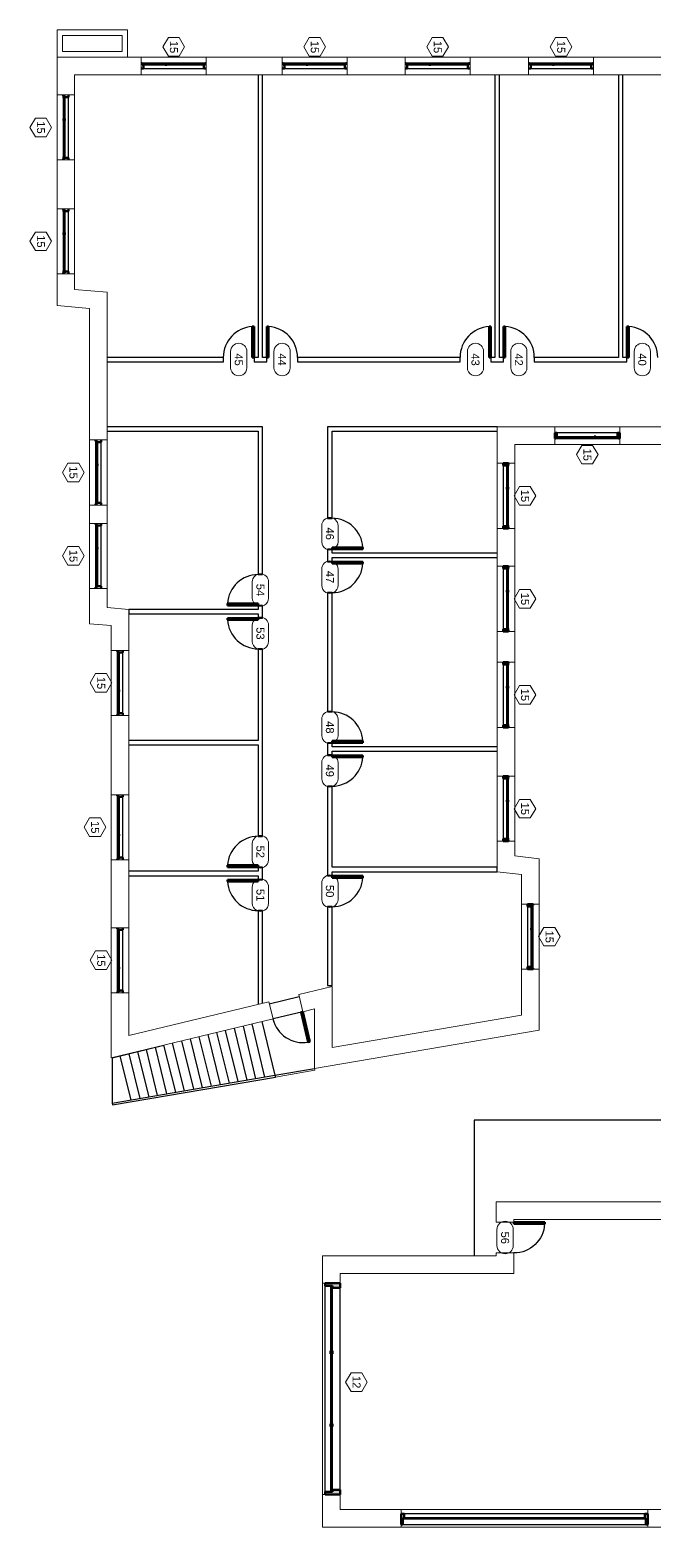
# Model space of a CAD drawing. Header units: inches. Extents: x -4858 to 2593, y -3513 to 2619.
# Drawn here: x -1569 to -878, y -3507 to -1851 of the extents above; entities that cross this region are included whole.
import ezdxf

# ---------------------------------------------------------------- set-up
doc = ezdxf.new("R2010")
doc.units = ezdxf.units.IN
doc.header["$MEASUREMENT"] = 0
for name, color, linetype, lineweight in [('A-DOOR', 31, 'Continuous', 30), ('A-DOOR-IDEN', 31, 'Continuous', 9), ('A-FLOR', 140, 'Continuous', 30), ('A-FLOR-HRAL', 11, 'Continuous', 9), ('A-GLAZ', 151, 'Continuous', 30), ('A-GLAZ-IDEN', 152, 'Continuous', 9), ('A-WALL', 113, 'Continuous', 13), ('I-WALL', 2, 'Continuous', 30), ('S-STRS', 31, 'Continuous', 30)]:
    doc.layers.add(name, color=color, linetype=linetype, lineweight=lineweight)
doc.styles.add('Arial_1', font='Arial.ttf', dxfattribs={"height": 8.851796})

# ---------------------------------------------------------------- blocks, each defined once
blk = doc.blocks.new('Single-Flush - 34_ x 80_-100157-Level 2')
at = {"layer": 'A-DOOR', "color": 50, "lineweight": 50}
for p, q in [((15, -2.4), (15, -36.4)), ((17, -2.4), (15, -2.4)), ((17, -2.4), (17, -36.4)), ((17, -36.4), (15, -36.4))]:
    blk.add_line(p, q, dxfattribs=at)
at = {"layer": 'A-DOOR', "color": 10}
blk.add_arc((17, -2.4), 34.1, 180, 266.6343, dxfattribs=at)
blk = doc.blocks.new('Single-Flush - 34_ x 80_-100133-Level 2')
at = {"layer": 'A-DOOR', "color": 50, "lineweight": 50}
for p, q in [((15, 2.4), (15, 36.4)), ((17, 36.4), (15, 36.4)), ((17, 2.4), (17, 36.4)), ((17, 2.4), (15, 2.4))]:
    blk.add_line(p, q, dxfattribs=at)
at = {"layer": 'A-DOOR', "color": 10}
blk.add_arc((17, 2.4), 34.1, 93.3657, 180, dxfattribs=at)
blk = doc.blocks.new('Golden Proportion - Wood 6_w-135343-Level 2')
at = {"layer": 'A-GLAZ', "color": 50, "lineweight": 50}
for p, q in [((-34.8, 3), (-36, 3)), ((-34.8, 1), (-34.8, 3)), ((-32.8, 2.5), (-34.8, 2.5)), ((-34.8, 2.5), (-34.8, 1)), ((-34.8, 1), (-32.8, 1)), ((-33.5, 1), (-34.8, 1)), ((-33.5, -3), (-33.5, 1)), ((-32.8, 1), (-32.8, 2.5)), ((-9.5, 2), (-32.8, 2)), ((-32.8, 2), (-32.8, 1.5)), ((-32.8, 1.5), (-9.5, 1.5)), ((-7.5, 2.5), (-9.5, 2.5)), ((-9.5, 2.5), (-9.5, 1)), ((-9.5, 1.5), (-9.5, 2)), ((-9.5, 1), (-7.5, 1)), ((-7.5, 1), (-7.5, 2.5)), ((32.7, 2), (-7.5, 2)), ((-7.5, 2), (-7.5, 1.5)), ((-7.5, 1.5), (32.7, 1.5)), ((34.7, 2.5), (32.7, 2.5)), ((32.7, 2.5), (32.7, 1)), ((32.7, 1.5), (32.7, 2)), ((32.7, 1), (34.7, 1)), ((34.7, 1), (33.5, 1)), ((33.5, 1), (33.5, -3)), ((34.7, 3), (34.7, 1)), ((36, 3), (34.7, 3)), ((34.7, 1), (34.7, 2.5)), ((-36, -3), (-33.5, -3)), ((33.5, -3), (36, -3))]:
    blk.add_line(p, q, dxfattribs=at)
at = {"layer": 'A-GLAZ', "color": 10}
for p, q in [((34.7, 3), (-34.8, 3)), ((-32.8, 2.5), (-9.5, 2.5)), ((-9.5, 1), (-32.8, 1)), ((-7.5, 2.5), (32.7, 2.5)), ((32.7, 1), (-7.5, 1)), ((-33.5, -3), (33.5, -3))]:
    blk.add_line(p, q, dxfattribs=at)
blk = doc.blocks.new('Golden Proportion - Wood 6_w-135604-Level 2')
at = {"layer": 'A-GLAZ', "color": 50, "lineweight": 50}
for p, q in [((-36, 3), (-33.5, 3)), ((-33.5, 3), (-33.5, -1)), ((33.5, 3), (36, 3)), ((33.5, -1), (33.5, 3)), ((-34.8, -3), (-36, -3)), ((-34.8, -1), (-32.8, -1)), ((-34.8, -2.5), (-34.8, -1)), ((-33.5, -1), (-34.8, -1)), ((-34.8, -1), (-34.8, -3)), ((-32.8, -2.5), (-34.8, -2.5)), ((-32.8, -1), (-32.8, -2.5)), ((-32.8, -2), (-32.8, -1.5)), ((-32.8, -1.5), (-9.5, -1.5)), ((-9.5, -2), (-32.8, -2)), ((-9.5, -1), (-7.5, -1)), ((-9.5, -2.5), (-9.5, -1)), ((-9.5, -1.5), (-9.5, -2)), ((-7.5, -2.5), (-9.5, -2.5)), ((-7.5, -1), (-7.5, -2.5)), ((-7.5, -2), (-7.5, -1.5)), ((-7.5, -1.5), (32.7, -1.5)), ((32.7, -2), (-7.5, -2)), ((32.7, -1), (34.7, -1)), ((32.7, -2.5), (32.7, -1)), ((32.7, -1.5), (32.7, -2)), ((34.7, -2.5), (32.7, -2.5)), ((34.7, -1), (33.5, -1)), ((34.7, -1), (34.7, -2.5)), ((34.7, -3), (34.7, -1)), ((36, -3), (34.7, -3))]:
    blk.add_line(p, q, dxfattribs=at)
at = {"layer": 'A-GLAZ', "color": 10}
for p, q in [((33.5, 3), (-33.5, 3)), ((-34.8, -3), (34.7, -3)), ((-32.8, -1), (-9.5, -1)), ((-9.5, -2.5), (-32.8, -2.5)), ((-7.5, -1), (32.7, -1)), ((32.7, -2.5), (-7.5, -2.5))]:
    blk.add_line(p, q, dxfattribs=at)
blk = doc.blocks.new('Single-Flush - 34_ x 80_-122402-Level 2')
at = {"layer": 'A-DOOR', "color": 50, "lineweight": 50}
for p, q in [((15, -9.7), (15, -43.8)), ((17, -9.7), (15, -9.7)), ((17, -9.7), (17, -43.8)), ((17, -43.8), (15, -43.8))]:
    blk.add_line(p, q, dxfattribs=at)
at = {"layer": 'A-DOOR', "color": 10}
blk.add_arc((17, -9.7), 34.1, 180, 266.6343, dxfattribs=at)
blk = doc.blocks.new('Windows 1 - Windows 1-126976-Level 2')
at = {"layer": 'A-GLAZ'}
h = blk.add_hatch(color=10, dxfattribs=at)
h.paths.add_polyline_path([(575, -524.2), (575, -516.2), (577, -516.2), (577, -507.5), (572, -507.5), (572, -524.2)], flags=0)
h.paths.add_polyline_path([(802.7, -524.2), (805.7, -524.2), (805.7, -507.5), (800.7, -507.5), (800.7, -516.2), (802.7, -516.2)], flags=0)
for points in [[(802.7, -517.5), (802.7, -517), (575, -517), (575, -517.5)], [(650, -518.2), (650, -516.2), (647, -516.2), (647, -518.2)], [(730.7, -518.2), (730.7, -516.2), (727.7, -516.2), (727.7, -518.2)]]:
    blk.add_hatch(color=10, dxfattribs=at).paths.add_polyline_path(points, flags=0)
at = {"layer": 'A-GLAZ', "color": 50, "lineweight": 50}
for p, q in [((577, -507.5), (572, -507.5)), ((572, -507.5), (572, -524.2)), ((577, -516.2), (577, -507.5)), ((805.7, -507.5), (800.7, -507.5)), ((800.7, -507.5), (800.7, -516.2)), ((805.7, -524.2), (805.7, -507.5)), ((572, -524.2), (575, -524.2)), ((575, -524.2), (575, -516.2)), ((575, -516.2), (577, -516.2)), ((802.7, -517), (575, -517)), ((575, -517), (575, -517.5)), ((575, -517.5), (802.7, -517.5)), ((650, -516.2), (647, -516.2)), ((647, -516.2), (647, -518.2)), ((647, -518.2), (650, -518.2)), ((650, -518.2), (650, -516.2)), ((730.7, -516.2), (727.7, -516.2)), ((727.7, -516.2), (727.7, -518.2)), ((727.7, -518.2), (730.7, -518.2)), ((730.7, -518.2), (730.7, -516.2)), ((800.7, -516.2), (802.7, -516.2)), ((802.7, -516.2), (802.7, -524.2)), ((802.7, -517.5), (802.7, -517)), ((802.7, -524.2), (805.7, -524.2))]:
    blk.add_line(p, q, dxfattribs=at)
at = {"layer": 'A-GLAZ', "color": 10}
for p, q in [((800.7, -507.5), (577, -507.5)), ((802.7, -524.2), (575, -524.2)), ((647, -516.2), (577, -516.2)), ((727.7, -516.2), (650, -516.2)), ((800.7, -516.2), (730.7, -516.2))]:
    blk.add_line(p, q, dxfattribs=at)
blk = doc.blocks.new('Golden Proportion - Wood 6_w-136416-Level 2')
at = {"layer": 'A-GLAZ', "color": 50, "lineweight": 50}
for p, q in [((-34.8, 3), (-36, 3)), ((-36, 3), (-36, -3)), ((-34.8, 1), (-34.8, 3)), ((-32.8, 2.5), (-34.8, 2.5)), ((-34.8, 2.5), (-34.8, 1)), ((-34.8, 1), (-32.8, 1)), ((-33.5, 1), (-34.8, 1)), ((-33.5, -3), (-33.5, 1)), ((-32.8, 1), (-32.8, 2.5)), ((-9.5, 2), (-32.8, 2)), ((-32.8, 2), (-32.8, 1.5)), ((-32.8, 1.5), (-9.5, 1.5)), ((-7.5, 2.5), (-9.5, 2.5)), ((-9.5, 2.5), (-9.5, 1)), ((-9.5, 1.5), (-9.5, 2)), ((-9.5, 1), (-7.5, 1)), ((-7.5, 1), (-7.5, 2.5)), ((32.7, 2), (-7.5, 2)), ((-7.5, 2), (-7.5, 1.5)), ((-7.5, 1.5), (32.7, 1.5)), ((34.7, 2.5), (32.7, 2.5)), ((32.7, 2.5), (32.7, 1)), ((32.7, 1.5), (32.7, 2)), ((32.7, 1), (34.7, 1)), ((34.7, 1), (33.5, 1)), ((33.5, 1), (33.5, -3)), ((34.7, 3), (34.7, 1)), ((36, 3), (34.7, 3)), ((34.7, 1), (34.7, 2.5)), ((36, -3), (36, 3)), ((-36, -3), (-33.5, -3)), ((33.5, -3), (36, -3))]:
    blk.add_line(p, q, dxfattribs=at)
at = {"layer": 'A-GLAZ', "color": 10}
for p, q in [((34.7, 3), (-34.8, 3)), ((-32.8, 2.5), (-9.5, 2.5)), ((-9.5, 1), (-32.8, 1)), ((-7.5, 2.5), (32.7, 2.5)), ((32.7, 1), (-7.5, 1)), ((-33.5, -3), (33.5, -3))]:
    blk.add_line(p, q, dxfattribs=at)
blk = doc.blocks.new('Door Tag - Door Tag-41184-Level 2')
at = {"layer": 'A-DOOR-IDEN'}
for p, q in [((-0.09375, 0.09375), (0.09375, 0.09375)), ((-0.09375, -0.09375), (0.09375, -0.09375))]:
    blk.add_line(p, q, dxfattribs=at)
for centre, start, end in [((-0.09375, 0), 90, 270), ((0.09375, 0), 270, 90)]:
    blk.add_arc(centre, 0.09375, start, end, dxfattribs=at)
blk = doc.blocks.new('Window Tag - Window Tag-41068-Level 2')
at = {"layer": 'A-GLAZ-IDEN'}
for p, q in [((0, 0.125), (-0.107, 0.062)), ((-0.107, 0.062), (-0.107, -0.062)), ((0, 0.125), (0.107, 0.062)), ((0.107, 0.062), (0.107, -0.062)), ((-0.107, -0.062), (0, -0.125)), ((0, -0.125), (0.107, -0.062))]:
    blk.add_line(p, q, dxfattribs=at)
blk = doc.blocks.new('Single-Flush - 34_ x 80_-108272-Level 2')
at = {"layer": 'A-DOOR', "color": 50, "lineweight": 50}
for p, q in [((15, 9.7), (15, 43.8)), ((17, 43.8), (15, 43.8)), ((17, 9.7), (17, 43.8)), ((17, 9.7), (15, 9.7))]:
    blk.add_line(p, q, dxfattribs=at)
at = {"layer": 'A-DOOR', "color": 10}
blk.add_arc((17, 9.7), 34.1, 93.3657, 180, dxfattribs=at)

msp = doc.modelspace()

# ---------------------------------------------------------------- hatches: boundary and pattern name
at = {"layer": 'A-GLAZ'}
h = msp.add_hatch(color=10, dxfattribs=at)
h.paths.add_polyline_path([(-1158.1, -3504), (-1156.1, -3504), (-1156.1, -3497), (-1154.8, -3497), (-1154.8, -3492), (-1158.1, -3492)], flags=0)
h.paths.add_polyline_path([(-888.4, -3497), (-887.1, -3497), (-887.1, -3504), (-885.1, -3504), (-885.1, -3492), (-888.4, -3492)], flags=0)
msp.add_hatch(color=10, dxfattribs=at).paths.add_polyline_path([(-1156.1, -3497.3), (-887.1, -3497.3), (-887.1, -3496.8), (-1156.1, -3496.8)], flags=0)

# ---------------------------------------------------------------- linework, layer by layer
at = {"layer": 'A-FLOR'}
for p, q in [((-1304.1, -2927.9), (-1271, -2920)), ((-1267, -2936.8), (-1300, -2944.7)), ((-1312.5, -2947.7), (-1297.8, -3007.1)), ((-1297.8, -3007.1), (-1254.1, -2999.5)), ((-488.8, -3056.7), (-1077.1, -3056.7)), ((-1077.1, -3056.7), (-1077.1, -3206.7))]:
    msp.add_line(p, q, dxfattribs=at)
at = {"layer": 'A-FLOR-HRAL'}
for p, q in [((-1478.2, -3037.8), (-1297.8, -3007.1)), ((-1477.8, -3039.8), (-1297.4, -3009.1)), ((-1297.4, -3009.1), (-1253.8, -3001.5)), ((-1254.1, -2999.5), (-1253.8, -3001.5)), ((-1478.2, -3037.8), (-1477.8, -3039.8))]:
    msp.add_line(p, q, dxfattribs=at)
at = {"layer": 'A-GLAZ', "color": 50, "lineweight": 50}
for p, q in [((-1158.1, -3492), (-1158.1, -3504)), ((-1154.8, -3492), (-1158.1, -3492)), ((-1154.8, -3497), (-1154.8, -3492)), ((-885.1, -3492), (-888.4, -3492)), ((-888.4, -3492), (-888.4, -3497)), ((-885.1, -3504), (-885.1, -3492)), ((-1158.1, -3504), (-1156.1, -3504)), ((-887.1, -3496.8), (-1156.1, -3496.8)), ((-1156.1, -3496.8), (-1156.1, -3497.3)), ((-1156.1, -3504), (-1156.1, -3497)), ((-1156.1, -3497), (-1154.8, -3497)), ((-1156.1, -3497.3), (-887.1, -3497.3)), ((-888.4, -3497), (-887.1, -3497)), ((-887.1, -3497.3), (-887.1, -3496.8)), ((-887.1, -3497), (-887.1, -3504)), ((-887.1, -3504), (-885.1, -3504))]:
    msp.add_line(p, q, dxfattribs=at)
at = {"layer": 'A-GLAZ', "color": 10}
for p, q in [((-888.4, -3492), (-1154.8, -3492)), ((-1156.1, -3504), (-887.1, -3504))]:
    msp.add_line(p, q, dxfattribs=at)
at = {"layer": 'A-WALL'}
for p, q in [((-1539.1, -1850.8), (-1539.1, -2155.7)), ((-1461.1, -1850.8), (-1539.1, -1850.8)), ((-1461.1, -1880.8), (-1461.1, -1850.8)), ((-1533.1, -1874.8), (-1533.1, -1856.8)), ((-1533.1, -1856.8), (-1467.1, -1856.8)), ((-1467.1, -1856.8), (-1467.1, -1874.8)), ((-45.2, -1880.8), (-1539.1, -1880.8)), ((-1467.1, -1874.8), (-1533.1, -1874.8)), ((-1445.9, -1900.3), (-1445.9, -1880.8)), ((-1373.9, -1880.8), (-1373.9, -1900.3)), ((-1289.9, -1900.3), (-1289.9, -1880.8)), ((-1217.9, -1880.8), (-1217.9, -1900.3)), ((-1153.8, -1900.3), (-1153.8, -1880.8)), ((-1081.8, -1880.8), (-1081.8, -1900.3)), ((-1017.1, -1900.3), (-1017.1, -1880.8)), ((-945.1, -1880.8), (-945.1, -1900.3)), ((-1519.6, -2137.8), (-1519.6, -1900.3)), ((-1519.6, -1900.3), (-64.7, -1900.3)), ((-1539.1, -1922.6), (-1519.6, -1922.6)), ((-1519.6, -1994.6), (-1539.1, -1994.6)), ((-1539.1, -2048.6), (-1519.6, -2048.6)), ((-1519.6, -2120.6), (-1539.1, -2120.6)), ((-1483.6, -2141), (-1519.6, -2137.8)), ((-1483.6, -2489.8), (-1483.6, -2141)), ((-1539.1, -2155.7), (-1503.1, -2158.9)), ((-1503.1, -2158.9), (-1503.1, -2507.6)), ((-1051.8, -2289.8), (-1051.8, -2781.9)), ((-346.3, -2289.8), (-1051.8, -2289.8)), ((-988.1, -2309.3), (-988.1, -2289.8)), ((-916.1, -2289.8), (-916.1, -2309.3)), ((-1503.1, -2304.3), (-1483.6, -2304.3)), ((-1032.3, -2764.5), (-1032.3, -2309.3)), ((-1032.3, -2309.3), (-365.8, -2309.3)), ((-1051.8, -2330.1), (-1032.3, -2330.1)), ((-1483.6, -2376.3), (-1503.1, -2376.3)), ((-1503.1, -2396.6), (-1483.6, -2396.6)), ((-1032.3, -2402.1), (-1051.8, -2402.1)), ((-1051.8, -2444.1), (-1032.3, -2444.1)), ((-1483.6, -2468.6), (-1503.1, -2468.6)), ((-1459.6, -2491.9), (-1483.6, -2489.8)), ((-1459.6, -2963), (-1459.6, -2491.9)), ((-1503.1, -2507.6), (-1479.1, -2509.7)), ((-1479.1, -2509.7), (-1479.1, -2987.7)), ((-1032.3, -2516.1), (-1051.8, -2516.1)), ((-1479.1, -2537.1), (-1459.6, -2537.1)), ((-1051.8, -2550.2), (-1032.3, -2550.2)), ((-1459.6, -2609.1), (-1479.1, -2609.1)), ((-1032.3, -2622.2), (-1051.8, -2622.2)), ((-1051.8, -2676.2), (-1032.3, -2676.2)), ((-1479.1, -2696.7), (-1459.6, -2696.7)), ((-1032.3, -2748.2), (-1051.8, -2748.2)), ((-1005.3, -2767.5), (-1032.3, -2764.5)), ((-1459.6, -2768.7), (-1479.1, -2768.7)), ((-1051.8, -2781.9), (-1024.8, -2784.9)), ((-1005.3, -2957), (-1005.3, -2767.5)), ((-1024.8, -2784.9), (-1024.8, -2940.5)), ((-1024.8, -2817.7), (-1005.3, -2817.7)), ((-1479.1, -2843.8), (-1459.6, -2843.8)), ((-1005.3, -2889.7), (-1024.8, -2889.7)), ((-1234.6, -2909), (-1271.5, -2917.8)), ((-1234.6, -2976.4), (-1234.6, -2909)), ((-1459.6, -2915.8), (-1479.1, -2915.8)), ((-1304.6, -2925.7), (-1459.6, -2963)), ((-1300, -2944.7), (-1304.6, -2925.7)), ((-1271.5, -2917.8), (-1267, -2936.8)), ((-1479.1, -2987.7), (-1300, -2944.7)), ((-1267, -2936.8), (-1254.1, -2933.7)), ((-1254.1, -2933.7), (-1254.1, -2999.5)), ((-1024.8, -2940.5), (-1234.6, -2976.4)), ((-1254.1, -2999.5), (-1005.3, -2957)), ((-465.3, -3147), (-1052.8, -3147)), ((-1052.8, -3147), (-1052.8, -3169.5)), ((-1033.3, -3169.5), (-1052.8, -3169.5)), ((-1033.3, -3166.5), (-484.8, -3166.5)), ((-1033.3, -3166.5), (-1033.3, -3169.5)), ((-1052.8, -3206.7), (-1245.1, -3206.7)), ((-1245.1, -3206.7), (-1245.1, -3506.8)), ((-1052.8, -3206.7), (-1052.8, -3203.5)), ((-1052.8, -3203.5), (-1033.3, -3203.5)), ((-1033.3, -3226.2), (-1033.3, -3203.5)), ((-1225.6, -3226.2), (-1033.3, -3226.2)), ((-1225.6, -3237), (-1225.6, -3226.2)), ((-1245.1, -3237), (-1225.6, -3237)), ((-1225.6, -3470.8), (-1245.1, -3470.8)), ((-1225.6, -3487.3), (-1225.6, -3470.8)), ((-238.5, -3487.3), (-1225.6, -3487.3)), ((-1158.1, -3506.8), (-1158.1, -3487.3)), ((-885.1, -3487.3), (-885.1, -3506.8)), ((-1245.1, -3506.8), (-1158.1, -3506.8)), ((-885.1, -3506.8), (-1158.1, -3506.8)), ((-885.1, -3506.8), (-566.5, -3506.8))]:
    msp.add_line(p, q, dxfattribs=at)
at = {"layer": 'I-WALL'}
for p, q in [((-1316.4, -1900.3), (-1316.4, -2213)), ((-1311.5, -2213), (-1311.5, -1900.3)), ((-1054.3, -1900.3), (-1054.3, -2213)), ((-1049.4, -2213), (-1049.4, -1900.3)), ((-917.5, -1900.3), (-917.5, -2213)), ((-912.6, -2213), (-912.6, -1900.3)), ((-1354.9, -2213), (-1483.6, -2213)), ((-1483.6, -2217.8), (-1354.9, -2217.8)), ((-1354.9, -2217.8), (-1354.9, -2213)), ((-1316.4, -2213), (-1320.9, -2213)), ((-1320.9, -2213), (-1320.9, -2217.8)), ((-1320.9, -2217.8), (-1306.9, -2217.8)), ((-1306.9, -2213), (-1311.5, -2213)), ((-1306.9, -2217.8), (-1306.9, -2213)), ((-1092.9, -2213), (-1272.9, -2213)), ((-1272.9, -2213), (-1272.9, -2217.8)), ((-1272.9, -2217.8), (-1092.8, -2217.8)), ((-1092.8, -2217.8), (-1092.8, -2213)), ((-1054.3, -2213), (-1058.8, -2213)), ((-1058.8, -2213), (-1058.8, -2217.8)), ((-1058.8, -2217.8), (-1044.8, -2217.8)), ((-1044.8, -2213), (-1049.4, -2213)), ((-1044.8, -2217.8), (-1044.8, -2213)), ((-917.5, -2213), (-1010.8, -2213)), ((-1010.8, -2213), (-1010.8, -2217.8)), ((-1010.8, -2217.8), (-908.1, -2217.8)), ((-908.1, -2213), (-912.6, -2213)), ((-908.1, -2217.8), (-908.1, -2213)), ((-1311.5, -2289.8), (-1483.6, -2289.8)), ((-1483.6, -2294.7), (-1316.4, -2294.7)), ((-1316.4, -2294.7), (-1316.4, -2453.3)), ((-1311.5, -2453.3), (-1311.5, -2289.8)), ((-1051.8, -2289.8), (-1239.5, -2289.8)), ((-1239.5, -2289.8), (-1239.5, -2391.1)), ((-1234.6, -2294.7), (-1051.8, -2294.7)), ((-1234.6, -2391.1), (-1234.6, -2294.7)), ((-1239.5, -2391.1), (-1234.6, -2391.1)), ((-1239.5, -2425.1), (-1239.5, -2439.1)), ((-1234.6, -2425.1), (-1239.5, -2425.1)), ((-1234.6, -2429.6), (-1234.6, -2425.1)), ((-1051.8, -2429.6), (-1234.6, -2429.6)), ((-1239.5, -2439.1), (-1234.6, -2439.1)), ((-1234.6, -2439.1), (-1234.6, -2434.5)), ((-1234.6, -2434.5), (-1051.8, -2434.5)), ((-1316.4, -2453.3), (-1311.5, -2453.3)), ((-1239.5, -2473.1), (-1239.5, -2605.2)), ((-1234.6, -2473.1), (-1239.5, -2473.1)), ((-1234.6, -2605.2), (-1234.6, -2473.1)), ((-1316.4, -2491.9), (-1459.6, -2491.9)), ((-1459.6, -2491.9), (-1459.6, -2496.7)), ((-1459.6, -2496.7), (-1316.4, -2496.7)), ((-1316.4, -2487.3), (-1316.4, -2491.9)), ((-1311.5, -2487.3), (-1316.4, -2487.3)), ((-1316.4, -2496.7), (-1316.4, -2501.3)), ((-1311.5, -2501.3), (-1311.5, -2487.3)), ((-1316.4, -2501.3), (-1311.5, -2501.3)), ((-1316.4, -2535.3), (-1316.4, -2636.6)), ((-1311.5, -2535.3), (-1316.4, -2535.3)), ((-1311.5, -2742.8), (-1311.5, -2535.3)), ((-1239.5, -2605.2), (-1234.6, -2605.2)), ((-1316.4, -2636.6), (-1459.6, -2636.6)), ((-1459.6, -2641.5), (-1316.4, -2641.5)), ((-1316.4, -2641.5), (-1316.4, -2742.8)), ((-1239.5, -2639.2), (-1239.5, -2653.2)), ((-1234.6, -2639.2), (-1239.5, -2639.2)), ((-1234.6, -2643.8), (-1234.6, -2639.2)), ((-1051.8, -2643.8), (-1234.6, -2643.8)), ((-1234.6, -2653.2), (-1234.6, -2648.7)), ((-1234.6, -2648.7), (-1051.8, -2648.7)), ((-1239.5, -2653.2), (-1234.6, -2653.2)), ((-1239.5, -2687.2), (-1239.5, -2786.5)), ((-1234.6, -2687.2), (-1239.5, -2687.2)), ((-1234.6, -2777), (-1234.6, -2687.2)), ((-1316.4, -2742.8), (-1311.5, -2742.8)), ((-1316.4, -2781.4), (-1459.6, -2781.4)), ((-1316.4, -2776.8), (-1316.4, -2781.4)), ((-1311.5, -2776.8), (-1316.4, -2776.8)), ((-1311.5, -2790.8), (-1311.5, -2776.8)), ((-1051.8, -2777), (-1234.6, -2777)), ((-1234.6, -2786.5), (-1234.6, -2781.9)), ((-1234.6, -2781.9), (-1051.8, -2781.9)), ((-1051.8, -2781.9), (-1051.8, -2777)), ((-1459.6, -2786.3), (-1316.4, -2786.3)), ((-1316.4, -2786.3), (-1316.4, -2790.8)), ((-1316.4, -2790.8), (-1311.5, -2790.8)), ((-1239.5, -2786.5), (-1234.6, -2786.5)), ((-1316.4, -2824.8), (-1316.4, -2928.6)), ((-1311.5, -2824.8), (-1316.4, -2824.8)), ((-1311.5, -2927.4), (-1311.5, -2824.8)), ((-1239.5, -2820.5), (-1239.5, -2907.8)), ((-1234.6, -2820.5), (-1239.5, -2820.5)), ((-1234.6, -2907.8), (-1234.6, -2820.5)), ((-1239.5, -2907.8), (-1234.6, -2907.8))]:
    msp.add_line(p, q, dxfattribs=at)
at = {"layer": 'S-STRS'}
for p, q in [((-1372.3, -2962.1), (-1358.6, -3017.5)), ((-1362.6, -2959.7), (-1348.7, -3015.8)), ((-1352.9, -2957.4), (-1338.8, -3014.1)), ((-1343.1, -2955.1), (-1328.9, -3012.4)), ((-1333.1, -2952.7), (-1319.2, -3010.8)), ((-1323.4, -2950.3), (-1309.3, -3009.1)), ((-1478.2, -2987.9), (-1421, -2973.8)), ((-1440.3, -2978.5), (-1428.1, -3029.3)), ((-1430.6, -2976.1), (-1417.8, -3027.6)), ((-1421.1, -2973.8), (-1408.1, -3025.9)), ((-1411.5, -2971.5), (-1398.3, -3024.2)), ((-1401.4, -2969), (-1388.1, -3022.5)), ((-1391.8, -2966.7), (-1378.4, -3020.8)), ((-1382.1, -2964.4), (-1368.5, -3019.2)), ((-1478.2, -2987.9), (-1478.2, -3037.8)), ((-1469.5, -2985.8), (-1457.4, -3034.3)), ((-1459.8, -2983.4), (-1447.5, -3032.6)), ((-1450, -2981), (-1437.6, -3030.9)), ((-1478.2, -3037.8), (-1297.8, -3007.1)), ((-1477.8, -3039.8), (-1297.4, -3009.1)), ((-1297.8, -3007.1), (-1297.4, -3009.1)), ((-1478.2, -3037.8), (-1477.8, -3039.8))]:
    msp.add_line(p, q, dxfattribs=at)

# ---------------------------------------------------------------- block references
at = {"layer": 'A-DOOR'}
for p in [(-1337.9, -2215.4), (-1075.8, -2215.4)]:
    msp.add_blockref('Single-Flush - 34_ x 80_-100133-Level 2', p, dxfattribs=at)
for name, p, rotation in [('Single-Flush - 34_ x 80_-100157-Level 2', (-1289.9, -2215.4), 179.9999999999999), ('Single-Flush - 34_ x 80_-100157-Level 2', (-1027.8, -2215.4), 179.9999999999999), ('Single-Flush - 34_ x 80_-100157-Level 2', (-891.1, -2215.4), 179.9999999999999), ('Single-Flush - 34_ x 80_-100133-Level 2', (-1237, -2408.1), 270), ('Single-Flush - 34_ x 80_-100157-Level 2', (-1237, -2456.1), 89.99999999999999), ('Single-Flush - 34_ x 80_-100157-Level 2', (-1313.9, -2470.3), 270), ('Single-Flush - 34_ x 80_-100133-Level 2', (-1313.9, -2518.3), 89.99999999999999), ('Single-Flush - 34_ x 80_-100133-Level 2', (-1237, -2622.2), 270), ('Single-Flush - 34_ x 80_-100157-Level 2', (-1237, -2670.2), 89.99999999999999), ('Single-Flush - 34_ x 80_-100157-Level 2', (-1313.9, -2759.8), 270), ('Single-Flush - 34_ x 80_-100133-Level 2', (-1313.9, -2807.8), 89.99999999999999), ('Single-Flush - 34_ x 80_-100157-Level 2', (-1237, -2803.5), 89.99999999999999), ('Single-Flush - 34_ x 80_-122402-Level 2', (-1285.8, -2931.3), 13.49573386857085)]:
    msp.add_blockref(name, p, dxfattribs=dict(at, rotation=rotation))
at = {"layer": 'A-DOOR', "xscale": -1, "rotation": 270}
msp.add_blockref('Single-Flush - 34_ x 80_-108272-Level 2', (-1043, -3186.5), dxfattribs=at)
at = {"layer": 'A-DOOR-IDEN', "yscale": 95.99999999999994, "zscale": 95.99999999999994}
for p, xscale, rotation in [((-1337.9, -2215.4), 95.99999999999994, 270), ((-1289.9, -2215.4), 95.99999999999994, 270), ((-1075.8, -2215.4), 95.99999999999994, 270), ((-1027.8, -2215.4), 95.99999999999994, 270), ((-891.1, -2215.4), 95.99999999999994, 270), ((-1237, -2408.1), 95.99999999999994, 270), ((-1237, -2456.1), 95.99999999999994, 270), ((-1313.9, -2470.3), 95.99999999999994, 270), ((-1313.9, -2518.3), 95.99999999999994, 270), ((-1237, -2622.2), 95.99999999999994, 270), ((-1237, -2670.2), 95.99999999999994, 270), ((-1313.9, -2759.8), 95.99999999999994, 270), ((-1313.9, -2807.8), 95.99999999999994, 270), ((-1237, -2803.5), 95.99999999999994, 270), ((-1043, -3186.5), -95.99999999999994, 90)]:
    msp.add_blockref('Door Tag - Door Tag-41184-Level 2', p, dxfattribs=dict(at, xscale=xscale, rotation=rotation))
at = {"layer": 'A-GLAZ'}
for p in [(-1409.9, -1890.6), (-1253.9, -1890.6), (-1117.8, -1890.6), (-981.1, -1890.6)]:
    msp.add_blockref('Golden Proportion - Wood 6_w-135343-Level 2', p, dxfattribs=at)
for name, p, rotation in [('Golden Proportion - Wood 6_w-135604-Level 2', (-1529.4, -1958.6), 270), ('Golden Proportion - Wood 6_w-135604-Level 2', (-1529.4, -2084.6), 270), ('Golden Proportion - Wood 6_w-136416-Level 2', (-952.1, -2299.6), 180), ('Golden Proportion - Wood 6_w-135604-Level 2', (-1493.4, -2340.3), 270), ('Golden Proportion - Wood 6_w-136416-Level 2', (-1042.1, -2366.1), 270), ('Golden Proportion - Wood 6_w-135604-Level 2', (-1493.4, -2432.6), 270), ('Golden Proportion - Wood 6_w-136416-Level 2', (-1042.1, -2480.1), 270), ('Golden Proportion - Wood 6_w-135343-Level 2', (-1469.4, -2573.1), 89.99999999999999), ('Golden Proportion - Wood 6_w-136416-Level 2', (-1042.1, -2586.2), 270), ('Golden Proportion - Wood 6_w-136416-Level 2', (-1042.1, -2712.2), 270), ('Golden Proportion - Wood 6_w-135343-Level 2', (-1469.4, -2732.7), 89.99999999999999), ('Golden Proportion - Wood 6_w-136416-Level 2', (-1015.1, -2853.7), 270), ('Golden Proportion - Wood 6_w-135343-Level 2', (-1469.4, -2879.8), 89.99999999999999), ('Windows 1 - Windows 1-126976-Level 2', (-718.1, -2665), 270)]:
    msp.add_blockref(name, p, dxfattribs=dict(at, rotation=rotation))
at = {"layer": 'A-GLAZ-IDEN', "xscale": 95.99999999999994, "yscale": 95.99999999999994, "zscale": 95.99999999999994, "rotation": 270}
for p in [(-1409.9, -1869.6), (-1253.9, -1869.6), (-1117.8, -1869.6), (-981.1, -1869.6), (-1557.1, -1958.6), (-1557.1, -2084.6), (-952.1, -2320.6), (-1521.1, -2340.3), (-1021.1, -2366.1), (-1521.1, -2432.6), (-1021.1, -2480.1), (-1490.4, -2573.1), (-1021.1, -2586.2), (-1021.1, -2712.2), (-1497.1, -2732.7), (-994.1, -2853.7), (-1490.4, -2879.8), (-1207.6, -3346.4)]:
    msp.add_blockref('Window Tag - Window Tag-41068-Level 2', p, dxfattribs=at)

# ---------------------------------------------------------------- texts
at = {"layer": 'A-DOOR-IDEN', "char_height": 8.85, "width": 16.416, "attachment_point": 2, "rotation": 270, "line_spacing_factor": 0.938532, "style": 'Arial_1'}
for s, insert in [('45', (-1333.5, -2215.4)), ('44', (-1285.5, -2215.4)), ('43', (-1071.4, -2215.4)), ('42', (-1023.4, -2215.4)), ('40', (-886.7, -2215.4)), ('46', (-1232.6, -2408)), ('47', (-1232.6, -2456)), ('54', (-1309.5, -2470.3)), ('53', (-1309.5, -2518.3)), ('48', (-1232.6, -2622.2)), ('49', (-1232.6, -2670.2)), ('52', (-1309.5, -2759.8)), ('50', (-1232.6, -2803.4)), ('51', (-1309.5, -2807.8)), ('56', (-1038.6, -3186.8))]:
    msp.add_mtext(s, dxfattribs=dict(at, insert=insert))
at = {"layer": 'A-GLAZ-IDEN', "char_height": 8.85, "width": 16.416, "attachment_point": 2, "rotation": 270, "line_spacing_factor": 0.938532, "style": 'Arial_1'}
for s, insert in [('15', (-1405.3, -1869.7)), ('15', (-1249.3, -1869.7)), ('15', (-1113.2, -1869.7)), ('15', (-976.5, -1869.7)), ('15', (-1552.5, -1958.7)), ('15', (-1552.5, -2084.7)), ('15', (-947.5, -2320.7)), ('15', (-1516.5, -2340.4)), ('15', (-1016.5, -2366.2)), ('15', (-1516.5, -2432.7)), ('15', (-1016.5, -2480.2)), ('15', (-1485.8, -2573.2)), ('15', (-1016.5, -2586.3)), ('15', (-1016.5, -2712.3)), ('15', (-1492.5, -2732.7)), ('15', (-989.4, -2853.8)), ('15', (-1485.8, -2879.9)), ('12', (-1203, -3346.5))]:
    msp.add_mtext(s, dxfattribs=dict(at, insert=insert))

doc.saveas('drawing.dxf')
